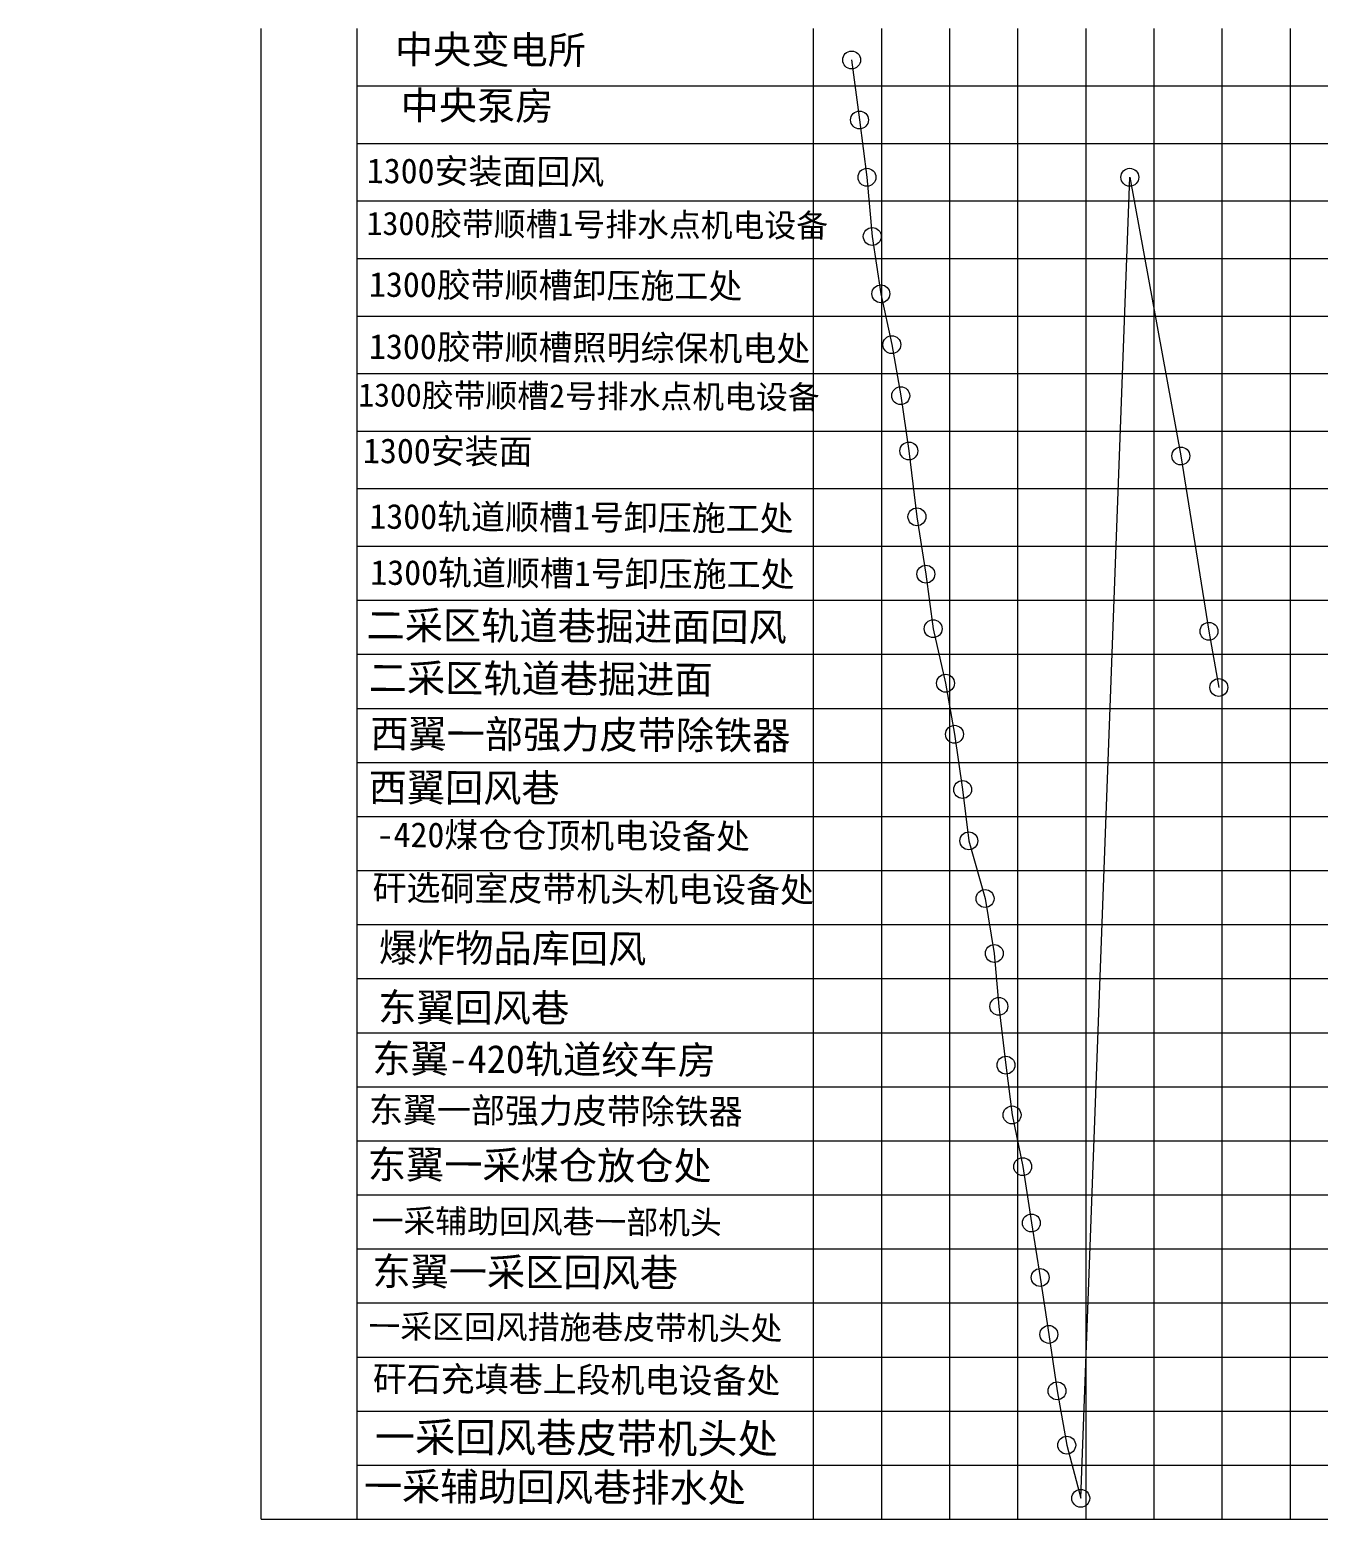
# Model space of a CAD drawing. Header units: inches. Extents: x -211412 to -11687, y -5 to 7052.
# Drawn here: x -210353.9 to -210188.3, y 6480.9 to 6672.4 of the extents above; entities that cross this region are included whole.
import ezdxf

# ---------------------------------------------------------------- set-up
doc = ezdxf.new("R2010")
doc.units = ezdxf.units.IN
doc.header["$MEASUREMENT"] = 0
doc.linetypes.add('CKSDHX1', pattern=[36, 30, -2, 0, -2, 0, -2])
doc.layers.get('0').update_dxf_attribs({"lineweight": 0})
doc.layers.add('通防巷道名称', color=7, linetype='CKSDHX1')

msp = doc.modelspace()

# ---------------------------------------------------------------- linework, layer by layer
at = {"color": 7}
for p, q in [((-210324.14, 6480.87), (-210324.14, 6672.54)), ((-210311.8, 6480.87), (-210311.8, 6672.54)), ((-210253.19, 6672.54), (-210253.19, 6480.87)), ((-210244.41, 6672.54), (-210244.41, 6480.87)), ((-210235.68, 6672.54), (-210235.68, 6480.87)), ((-210226.9, 6672.54), (-210226.9, 6480.87)), ((-210218.15, 6672.54), (-210218.15, 6480.87)), ((-210209.4, 6672.54), (-210209.4, 6480.87)), ((-210200.67, 6672.54), (-210200.67, 6480.87)), ((-210191.89, 6672.54), (-210191.89, 6480.87)), ((-210311.8, 6665.15), (-210043.13, 6665.15)), ((-210311.8, 6657.75), (-210043.13, 6657.75)), ((-210311.8, 6650.35), (-210043.13, 6650.35)), ((-210311.8, 6642.96), (-210043.13, 6642.96)), ((-210311.8, 6635.56), (-210043.13, 6635.56)), ((-210311.8, 6628.16), (-210043.13, 6628.16)), ((-210311.8, 6620.77), (-210043.13, 6620.77)), ((-210311.8, 6613.37), (-210043.13, 6613.37)), ((-210324.14, 6480.87), (-210324.14, 6605.97)), ((-210311.8, 6605.97), (-210043.13, 6605.97)), ((-210244.41, 6605.97), (-210244.41, 6480.87)), ((-210226.9, 6605.97), (-210226.9, 6480.87)), ((-210218.15, 6605.97), (-210218.15, 6480.87)), ((-210209.4, 6605.97), (-210209.4, 6480.87)), ((-210200.64, 6605.97), (-210200.64, 6480.87)), ((-210191.89, 6605.97), (-210191.89, 6480.87)), ((-210311.78, 6599.02), (-210043.1, 6599.02)), ((-210311.8, 6592.07), (-210043.13, 6592.07)), ((-210311.8, 6592.07), (-210043.13, 6592.07)), ((-210311.78, 6585.12), (-210043.1, 6585.12)), ((-210311.8, 6578.17), (-210043.13, 6578.17)), ((-210311.78, 6571.22), (-210043.13, 6571.22)), ((-210311.8, 6564.27), (-210043.13, 6564.27)), ((-210311.8, 6564.27), (-210043.13, 6564.27)), ((-210311.78, 6557.32), (-210043.13, 6557.32)), ((-210311.8, 6550.37), (-210043.13, 6550.37)), ((-210311.78, 6543.42), (-210043.13, 6543.42)), ((-210311.8, 6536.47), (-210043.13, 6536.47)), ((-210311.8, 6529.52), (-210043.13, 6529.52)), ((-210311.8, 6522.57), (-210043.13, 6522.57)), ((-210311.8, 6515.62), (-210043.13, 6515.62)), ((-210311.8, 6508.67), (-210043.13, 6508.67)), ((-210311.8, 6501.72), (-210043.13, 6501.72)), ((-210311.8, 6494.77), (-210043.13, 6494.77)), ((-210311.8, 6487.82), (-210043.13, 6487.82)), ((-210324.14, 6480.87), (-210043.13, 6480.87))]:
    msp.add_line(p, q, dxfattribs=at)
for p, q in [((-210248.24, 6668.48), (-210247.23, 6660.77)), ((-210247.23, 6660.77), (-210246.27, 6653.4)), ((-210246.27, 6653.4), (-210245.59, 6645.79)), ((-210218.79, 6483.56), (-210212.49, 6653.4)), ((-210212.49, 6653.4), (-210205.93, 6617.57)), ((-210245.59, 6645.79), (-210244.48, 6638.42)), ((-210244.48, 6638.42), (-210243.08, 6631.88)), ((-210243.08, 6631.88), (-210241.93, 6625.32)), ((-210241.93, 6625.32), (-210240.88, 6618.21)), ((-210240.88, 6618.21), (-210239.85, 6609.75)), ((-210205.93, 6617.57), (-210202.31, 6595.03)), ((-210239.85, 6609.75), (-210238.7, 6602.38)), ((-210238.7, 6602.38), (-210237.76, 6595.36)), ((-210237.76, 6595.36), (-210236.17, 6588.35)), ((-210202.31, 6595.03), (-210201.04, 6587.81)), ((-210236.17, 6588.35), (-210235.02, 6581.79)), ((-210235.02, 6581.79), (-210233.97, 6574.68)), ((-210233.97, 6574.68), (-210233.18, 6568.09)), ((-210233.18, 6568.09), (-210231.09, 6560.67)), ((-210231.09, 6560.67), (-210229.9, 6553.61)), ((-210229.9, 6553.61), (-210229.32, 6546.81)), ((-210229.32, 6546.81), (-210228.4, 6539.25)), ((-210228.4, 6539.25), (-210227.62, 6532.85)), ((-210227.62, 6532.85), (-210226.25, 6526.2)), ((-210226.25, 6526.2), (-210225.14, 6518.96)), ((-210225.14, 6518.96), (-210224.01, 6511.95)), ((-210224.01, 6511.95), (-210222.89, 6504.63)), ((-210222.89, 6504.63), (-210221.84, 6497.37)), ((-210221.84, 6497.37), (-210220.59, 6490.39)), ((-210220.59, 6490.39), (-210218.79, 6483.56))]:
    msp.add_line(p, q)
for centre in [(-210248.24, 6668.48), (-210247.23, 6660.77), (-210246.27, 6653.4), (-210212.49, 6653.4), (-210245.59, 6645.79), (-210244.48, 6638.42), (-210243.08, 6631.88), (-210243.08, 6631.88), (-210241.93, 6625.32), (-210241.93, 6625.32), (-210240.88, 6618.21), (-210240.88, 6618.21), (-210205.93, 6617.57), (-210239.85, 6609.75), (-210238.7, 6602.38), (-210237.76, 6595.36), (-210202.31, 6595.03), (-210236.17, 6588.35), (-210236.17, 6588.35), (-210236.17, 6588.35), (-210236.17, 6588.35), (-210201.04, 6587.81), (-210235.02, 6581.79), (-210235.02, 6581.79), (-210233.97, 6574.68), (-210233.97, 6574.68), (-210233.18, 6568.09), (-210233.18, 6568.09), (-210231.09, 6560.67), (-210231.09, 6560.67), (-210229.9, 6553.61), (-210229.32, 6546.81), (-210228.4, 6539.25), (-210227.62, 6532.85), (-210226.25, 6526.2), (-210225.14, 6518.96), (-210224.01, 6511.95), (-210222.89, 6504.63), (-210221.84, 6497.37), (-210220.59, 6490.39), (-210218.79, 6483.56)]:
    msp.add_circle(centre, 1.15, dxfattribs=at)

# ---------------------------------------------------------------- texts
at = {"layer": '通防巷道名称', "color": 0, "linetype": 'Continuous', "lineweight": 30, "attachment_point": 1, "rotation": 359.7045}
for s, insert, char_height, width in [('{\\fSimSun|b0|i0|c134|p34;\\C7;中央变电所}', (-210306.93, 6671.67), 3.6, 67.4626), ('{\\fSimSun|b0|i0|c134|p34;\\C7;中央泵房}', (-210306.2, 6664.46), 3.6, 67.4626), ('{\\fSimSun|b0|i0|c134|p34;\\C7;1300安装面回风}', (-210310.55, 6655.85), 3.2, 67.4626), ('{\\fSimSun|b0|i0|c134|p34;\\C7;1300胶带顺槽1号排水点机电设备}', (-210310.57, 6648.99), 3, 67.4626), ('{\\fSimSun|b0|i0|c134|p34;\\C7;1300胶带顺槽卸压施工处}', (-210310.27, 6641.24), 3.2, 67.4626), ('{\\fSimSun|b0|i0|c134|p34;\\C7;1300胶带顺槽照明综保机电处}', (-210310.27, 6633.26), 3.2, 67.4626), ('{\\fSimSun|b0|i0|c134|p34;\\C7;1300胶带顺槽2号排水点机电设备}', (-210311.65, 6626.93), 3, 67.4626), ('{\\fSimSun|b0|i0|c134|p34;\\C7;1300安装面}', (-210311.04, 6619.85), 3.2, 67.4626), ('{\\fSimSun|b0|i0|c134|p34;\\C7;1300轨道顺槽1号卸压施工处}', (-210310.22, 6611.42), 3.2, 67.4626), ('{\\fSimSun|b0|i0|c134|p34;\\C7;1300轨道顺槽1号卸压施工处}', (-210310.1, 6604.21), 3.2, 67.4626), ('{\\fSimSun|b0|i0|c134|p34;\\C7;二采区轨道巷掘进面回风}', (-210310.58, 6597.64), 3.6, 67.4626), ('{\\fSimSun|b0|i0|c134|p34;\\C7;二采区轨道巷掘进面}', (-210310.3, 6590.86), 3.6, 67.4626), ('{\\fSimSun|b0|i0|c134|p34;\\C7;西翼一部强力皮带除铁器}', (-210310.11, 6583.69), 3.6, 67.4626), ('{\\fSimSun|b0|i0|c134|p34;\\C7;西翼回风巷}', (-210310.31, 6576.78), 3.6, 67.4626), ('{\\fSimSun|b0|i0|c134|p34;\\C7;-420煤仓仓顶机电设备处}', (-210309.29, 6570.5), 3.2, 67.4626), ('{\\fSimSun|b0|i0|c134|p34;\\C7;矸选硐室皮带机头机电设备处}', (-210309.81, 6563.66), 3.2, 67.4626), ('{\\fSimSun|b0|i0|c134|p34;\\C7;爆炸物品库回风}', (-210308.99, 6556.18), 3.6, 67.4626), ('{\\fSimSun|b0|i0|c134|p34;\\C7;东翼回风巷}', (-210309.09, 6548.51), 3.6, 67.4626), ('{\\fSimSun|b0|i0|c134|p34;\\C7;东翼-420轨道绞车房}', (-210309.85, 6541.92), 3.6, 67.4626), ('{\\fSimSun|b0|i0|c134|p34;\\C7;东翼一部强力皮带除铁器}', (-210310.26, 6535.12), 3.2, 67.4626), ('{\\fSimSun|b0|i0|c134|p34;\\C7;东翼一采煤仓放仓处}', (-210310.42, 6528.3), 3.6, 67.4626), ('{\\fSimSun|b0|i0|c134|p34;\\C7;一采辅助回风巷一部机头}', (-210309.93, 6520.75), 3, 67.4626), ('{\\fSimSun|b0|i0|c134|p34;\\C7;东翼一采区回风巷}', (-210309.83, 6514.55), 3.6, 67.4626), ('{\\fSimSun|b0|i0|c134|p34;\\C7;一采区回风措施巷皮带机头处}', (-210310.34, 6507.19), 3, 67.4626), ('{\\fSimSun|b0|i0|c134|p34;\\C7;矸石充填巷上段机电设备处}', (-210309.77, 6500.54), 3.2, 71.7216), ('{\\fSimSun|b0|i0|c134|p34;\\C7;一采回风巷皮带机头处}', (-210309.53, 6493.36), 3.8, 67.4626), ('{\\fSimSun|b0|i0|c134|p34;\\C7;一采辅助回风巷排水处}', (-210310.93, 6486.93), 3.6, 67.4626)]:
    msp.add_mtext(s, dxfattribs=dict(at, insert=insert, char_height=char_height, width=width))

doc.saveas('drawing.dxf')
